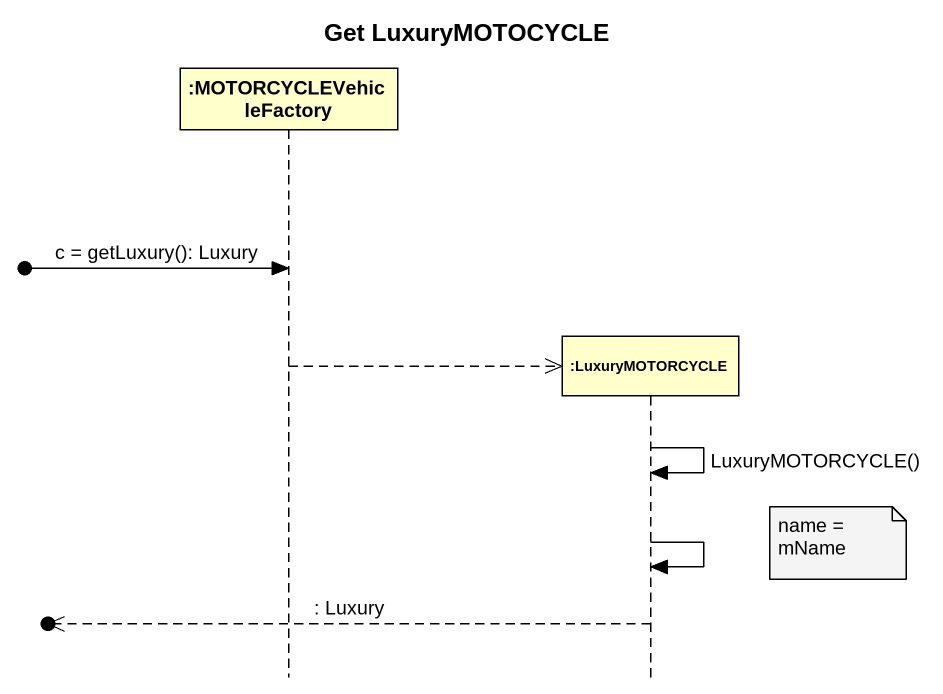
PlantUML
@startuml
title Get LuxuryMOTOCYCLE
hide footbox
participant ":MOTORCYCLEVehicleFactory" as MOTORCYCLEVehicleFactory
participant ":LuxuryMOTORCYCLE" as LuxuryMOTORCYCLE

[o-> MOTORCYCLEVehicleFactory : c = getLuxury(): Luxury
MOTORCYCLEVehicleFactory -->> LuxuryMOTORCYCLE **
LuxuryMOTORCYCLE -> LuxuryMOTORCYCLE : LuxuryMOTORCYCLE()
LuxuryMOTORCYCLE -> LuxuryMOTORCYCLE
note right of LuxuryMOTORCYCLE : name = mName
[o<<-- LuxuryMOTORCYCLE : : Luxury
@enduml
